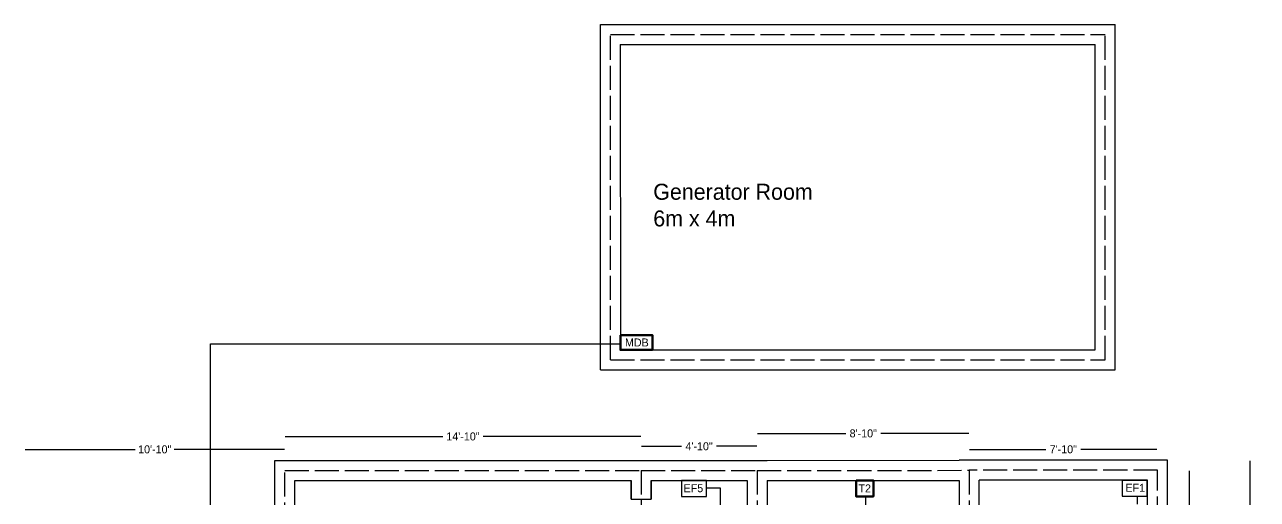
# Model space of a CAD drawing. Header units: inches. Extents: x 258 to 2310, y 251 to 1039.
# Drawn here: x 287 to 903, y 704 to 941 of the extents above; entities that cross this region are included whole.
import ezdxf

# ---------------------------------------------------------------- set-up
doc = ezdxf.new("R2010")
doc.units = ezdxf.units.IN
doc.header["$MEASUREMENT"] = 0
doc.linetypes.add('ACAD_ISO02W100', pattern=[15, 12, -3])
doc.dimstyles.get("Standard").update_dxf_attribs({"dimtxt": 4, "dimasz": 0.18, "dimexe": 0.18, "dimexo": 0.0625, "dimgap": 0.09, "dimtad": 0, "dimtih": 1, "dimtoh": 1, "dimdec": 0, "dimzin": 0, "dimdsep": 46, "dimlunit": 3, "dimtxsty": 'Standard', "dimcen": 0.09, "dimse1": 1, "dimse2": 1, "dimadec": 0, "dimazin": 0, "dimtfac": 1, "dimtdec": 0, "dimtofl": 0, "dimtmove": 0, "dimatfit": 3, "dimfxl": 1, "dimtolj": 1, "dimtzin": 0, "dimarcsym": 0})

# ---------------------------------------------------------------- blocks, each defined once
blk = doc.blocks.new('*D34')
at = {"color": 0, "lineweight": -2}
for p, q in [((868.82, 718.34), (868.82, 685.61)), ((868.82, 648.7), (868.82, 681.43))]:
    blk.add_line(p, q, dxfattribs=at)
at = {"color": 0}
for points in [[(868.79, 718.34), (868.85, 718.34), (868.82, 718.52)], [(868.79, 648.7), (868.85, 648.7), (868.82, 648.52)]]:
    blk.add_solid(points, dxfattribs=at)
at = {"layer": 'Defpoints', "color": 0}
for p in [(852.88, 718.52), (852.88, 648.52), (868.82, 648.52)]:
    blk.add_point(p, dxfattribs=at)
at = {"color": 0, "insert": (868.82, 683.52), "char_height": 4, "attachment_point": 5}
blk.add_mtext('\\A1;5\'-10"', dxfattribs=at)
blk = doc.blocks.new('*D49')
at = {"color": 0, "lineweight": -2}
for p, q in [((759.06, 729.01), (797.12, 729.01)), ((852.7, 729.01), (814.64, 729.01))]:
    blk.add_line(p, q, dxfattribs=at)
at = {"color": 0}
for points in [[(759.06, 729.04), (759.06, 728.98), (758.88, 729.01)], [(852.7, 729.04), (852.7, 728.98), (852.88, 729.01)]]:
    blk.add_solid(points, dxfattribs=at)
at = {"layer": 'Defpoints', "color": 0}
for p in [(852.88, 729.01), (758.88, 718.52), (852.88, 718.52)]:
    blk.add_point(p, dxfattribs=at)
at = {"color": 0, "insert": (805.88, 729.01), "char_height": 4, "attachment_point": 5}
blk.add_mtext('\\A1;7\'-10"', dxfattribs=at)
blk = doc.blocks.new('*D50')
at = {"color": 0, "lineweight": -2}
for p, q in [((653.14, 736.96), (697.16, 736.96)), ((758.7, 736.96), (714.68, 736.96))]:
    blk.add_line(p, q, dxfattribs=at)
at = {"color": 0}
for points in [[(653.14, 736.99), (653.14, 736.93), (652.96, 736.96)], [(758.7, 736.99), (758.7, 736.93), (758.88, 736.96)]]:
    blk.add_solid(points, dxfattribs=at)
at = {"layer": 'Defpoints', "color": 0}
for p in [(652.96, 736.96), (652.96, 718.48), (758.88, 718.52)]:
    blk.add_point(p, dxfattribs=at)
at = {"color": 0, "insert": (705.92, 736.96), "char_height": 4, "attachment_point": 5}
blk.add_mtext('\\A1;8\'-10"', dxfattribs=at)
blk = doc.blocks.new('*D51')
at = {"color": 0, "lineweight": -2}
for p, q in [((595.06, 730.52), (615.12, 730.52)), ((652.7, 730.52), (632.64, 730.52))]:
    blk.add_line(p, q, dxfattribs=at)
at = {"color": 0}
for points in [[(595.06, 730.55), (595.06, 730.49), (594.88, 730.52)], [(652.7, 730.55), (652.7, 730.49), (652.88, 730.52)]]:
    blk.add_solid(points, dxfattribs=at)
at = {"layer": 'Defpoints', "color": 0}
for p in [(652.88, 730.52), (594.88, 718.48), (652.88, 718.48)]:
    blk.add_point(p, dxfattribs=at)
at = {"color": 0, "insert": (623.88, 730.52), "char_height": 4, "attachment_point": 5}
blk.add_mtext('\\A1;4\'-10"', dxfattribs=at)
blk = doc.blocks.new('*D52')
at = {"color": 0, "lineweight": -2}
for p, q in [((417.06, 735.43), (495.79, 735.43)), ((594.7, 735.43), (515.97, 735.43))]:
    blk.add_line(p, q, dxfattribs=at)
at = {"color": 0}
for points in [[(417.06, 735.46), (417.06, 735.4), (416.88, 735.43)], [(594.7, 735.46), (594.7, 735.4), (594.88, 735.43)]]:
    blk.add_solid(points, dxfattribs=at)
at = {"layer": 'Defpoints', "color": 0}
for p in [(416.88, 735.43), (416.88, 718.48), (594.88, 718.48)]:
    blk.add_point(p, dxfattribs=at)
at = {"color": 0, "insert": (505.88, 735.43), "char_height": 4, "attachment_point": 5}
blk.add_mtext('\\A1;14\'-10"', dxfattribs=at)
blk = doc.blocks.new('*D56')
at = {"color": 0, "lineweight": -2}
for p, q in [((287.04, 728.98), (342.1, 728.98)), ((416.68, 728.98), (361.62, 728.98))]:
    blk.add_line(p, q, dxfattribs=at)
at = {"color": 0}
for points in [[(287.04, 729.01), (287.04, 728.95), (286.86, 728.98)], [(416.68, 729.01), (416.68, 728.95), (416.86, 728.98)]]:
    blk.add_solid(points, dxfattribs=at)
at = {"layer": 'Defpoints', "color": 0}
for p in [(416.86, 728.98), (286.86, 636.48), (416.86, 636.48)]:
    blk.add_point(p, dxfattribs=at)
at = {"color": 0, "insert": (351.86, 728.98), "char_height": 4, "attachment_point": 5}
blk.add_mtext('\\A1;10\'-10"', dxfattribs=at)
blk = doc.blocks.new('*D67')
at = {"color": 0, "lineweight": -2}
for p, q in [((899.06, 723.3), (899.06, 509.59)), ((899.06, 291.7), (899.06, 505.41))]:
    blk.add_line(p, q, dxfattribs=at)
at = {"color": 0}
for points in [[(899.03, 723.3), (899.09, 723.3), (899.06, 723.48)], [(899.03, 291.7), (899.09, 291.7), (899.06, 291.52)]]:
    blk.add_solid(points, dxfattribs=at)
at = {"layer": 'Defpoints', "color": 0}
for p in [(411.88, 723.48), (899.06, 723.48), (411.88, 291.52)]:
    blk.add_point(p, dxfattribs=at)
at = {"color": 0, "insert": (899.06, 507.5), "char_height": 4, "attachment_point": 5}
blk.add_mtext("\\A1;36'", dxfattribs=at)
blk = doc.blocks.new('*D68')
at = {"color": 0, "lineweight": -2}
for p, q in [((412.06, 253.81), (625.12, 253.81)), ((857.7, 253.81), (644.64, 253.81))]:
    blk.add_line(p, q, dxfattribs=at)
at = {"color": 0}
for points in [[(412.06, 253.84), (412.06, 253.78), (411.88, 253.81)], [(857.7, 253.84), (857.7, 253.78), (857.88, 253.81)]]:
    blk.add_solid(points, dxfattribs=at)
at = {"layer": 'Defpoints', "color": 0}
for p in [(411.88, 723.48), (857.88, 723.52), (857.88, 253.81)]:
    blk.add_point(p, dxfattribs=at)
at = {"color": 0, "insert": (634.88, 253.81), "char_height": 4, "attachment_point": 5}
blk.add_mtext('\\A1;37\'-2"', dxfattribs=at)
blk = doc.blocks.new('*D75')
at = {"color": 0, "lineweight": -2}
for p, q in [((594.88, 703.85), (594.88, 698.87)), ((594.88, 689.72), (594.88, 694.69))]:
    blk.add_line(p, q, dxfattribs=at)
at = {"color": 0}
for points in [[(594.85, 703.85), (594.91, 703.85), (594.88, 704.03)], [(594.85, 689.72), (594.91, 689.72), (594.88, 689.54)]]:
    blk.add_solid(points, dxfattribs=at)
at = {"layer": 'Defpoints', "color": 0}
for p in [(594.88, 704.03), (594.88, 689.54), (594.88, 689.54)]:
    blk.add_point(p, dxfattribs=at)
at = {"color": 0, "insert": (594.88, 696.78), "char_height": 4, "attachment_point": 5}
blk.add_mtext('\\A1;1\'-2"', dxfattribs=at)

msp = doc.modelspace()

# ---------------------------------------------------------------- linework, layer by layer
for p, q in [((574.54, 941.29), (831.88, 941.29)), ((574.54, 768.7), (574.54, 941.29)), ((831.88, 768.7), (831.88, 941.29)), ((584.48, 931.29), (821.88, 931.29)), ((584.48, 931.29), (584.55, 778.7)), ((821.88, 778.7), (821.88, 931.29)), ((586.8, 778.7), (821.88, 778.7)), ((586.8, 778.7), (821.88, 778.7)), ((574.54, 768.7), (831.88, 768.7)), ((599.88, 704.03), (599.88, 713.48)), ((657.88, 713.48), (657.88, 653.52)), ((589.88, 704.03), (599.88, 704.03))]:
    msp.add_line(p, q)
at = {"color": 103, "linetype": 'ACAD_ISO02W100', "true_color": 0x44da7b}
for p, q in [((579.54, 936.29), (826.88, 936.29)), ((579.54, 773.7), (579.54, 936.29)), ((826.88, 773.7), (826.88, 936.29)), ((579.54, 773.7), (826.88, 773.7)), ((416.88, 540.48), (416.88, 718.48)), ((416.88, 718.48), (594.88, 718.48)), ((594.88, 718.48), (594.88, 704.03)), ((652.88, 718.48), (652.88, 612.48)), ((652.96, 718.48), (758.88, 718.52)), ((852.88, 718.52), (758.88, 718.52)), ((758.88, 718.52), (758.88, 648.52)), ((852.88, 648.52), (852.88, 718.52))]:
    msp.add_line(p, q, dxfattribs=at)
at = {"color": 2}
for p, q in [((379.73, 631.56), (379.73, 781.82)), ((379.73, 781.82), (584.55, 781.82))]:
    msp.add_line(p, q, dxfattribs=at)
at = {"color": 254, "true_color": 0xcccccc}
for p, q in [((657.48, 723.48), (753.88, 723.52)), ((421.86, 545.48), (421.88, 713.48)), ((421.88, 713.48), (589.88, 713.48)), ((589.88, 713.48), (589.88, 704.03)), ((599.88, 713.48), (647.88, 713.48)), ((647.88, 713.48), (647.88, 669.61)), ((657.96, 713.48), (753.88, 713.48)), ((753.88, 713.48), (753.88, 653.52)), ((847.88, 713.52), (763.88, 713.52)), ((763.88, 653.52), (763.88, 713.52)), ((847.88, 653.52), (847.88, 713.52))]:
    msp.add_line(p, q, dxfattribs=at)
at = {"color": 3, "linetype": 'ACAD_ISO02W100'}
msp.add_line((594.88, 718.48), (652.88, 718.48), dxfattribs=at)
at = {"color": 1}
for p, q in [((627.58, 709.85), (634.45, 709.85)), ((634.45, 709.85), (634.45, 614.79)), ((707.19, 634.78), (707.19, 705.48)), ((842.95, 701.67), (842.95, 705.46))]:
    msp.add_line(p, q, dxfattribs=at)
at = {"lineweight": 100}
for points in [[(584.55, 786.09), (600.58, 786.09), (600.58, 778.7), (584.55, 778.7)], [(702.33, 713.44), (711, 713.44), (711, 705.44), (702.33, 705.44)]]:
    msp.add_lwpolyline(points, close=True, dxfattribs=at)
at = {"color": 254, "true_color": 0xcccccc}
for points in [[(411.88, 641.48), (411.88, 723.48), (599.88, 723.48)], [(589.88, 723.48), (657.88, 723.48)], [(857.88, 643.52), (857.88, 643.52), (857.88, 723.52), (753.88, 723.52)], [(599.88, 713.48), (599.88, 704.03)]]:
    msp.add_lwpolyline(points, dxfattribs=at)
msp.add_lwpolyline([(589.88, 704.03), (589.88, 713.48)])
for points in [[(615.06, 705.52), (627.53, 705.52), (627.53, 713.37), (615.06, 713.37)], [(835.34, 705.6), (847.82, 705.6), (847.82, 713.45), (835.34, 713.45)]]:
    msp.add_lwpolyline(points, close=True)

# ---------------------------------------------------------------- texts
at = {"attachment_point": 1}
for s, insert, char_height, width in [('{\\C4;Generator Room\\P6m x 4m}', (600.99, 861.76), 8, 183.3804), ('EF5', (616.14, 711.58), 4, 10.9245)]:
    msp.add_mtext(s, dxfattribs=dict(at, insert=insert, char_height=char_height, width=width))
at = {"lineweight": 100, "char_height": 4, "width": 0.456, "attachment_point": 1}
for s, insert in [('MDB', (586.84, 784.42)), ('T2', (703.53, 711.5)), ('EF1', (836.93, 711.78))]:
    msp.add_mtext(s, dxfattribs=dict(at, insert=insert))

# ---------------------------------------------------------------- dimensions: what is measured, and where the dimension line sits
at = {"color": 241}
for base, p1, p2, picture, middle in [((652.96, 736.96), (758.88, 718.52), (652.96, 718.48), '*D50', (705.92, 736.96)), ((416.88, 735.43), (594.88, 718.48), (416.88, 718.48), '*D52', (505.88, 735.43)), ((652.88, 730.52), (594.88, 718.48), (652.88, 718.48), '*D51', (623.88, 730.52)), ((416.86, 728.98), (286.86, 636.48), (416.86, 636.48), '*D56', (351.86, 728.98)), ((852.88, 729.01), (758.88, 718.52), (852.88, 718.52), '*D49', (805.88, 729.01)), ((857.88, 253.81), (411.88, 723.48), (857.88, 723.52), '*D68', (634.88, 253.81))]:
    dim = msp.add_linear_dim(base=base, p1=p1, p2=p2, dimstyle='Standard', dxfattribs=at)
    dim.commit()
    dim.dimension.update_dxf_attribs({"geometry": picture, "text_midpoint": middle})
for base, p1, p2, picture, middle in [((899.06, 723.48), (411.88, 291.52), (411.88, 723.48), '*D67', (899.06, 507.5)), ((868.82, 648.52), (852.88, 718.52), (852.88, 648.52), '*D34', (868.82, 683.52))]:
    dim = msp.add_linear_dim(base=base, p1=p1, p2=p2, angle=90, dimstyle='Standard', dxfattribs=at)
    dim.commit()
    dim.dimension.update_dxf_attribs({"geometry": picture, "text_midpoint": middle})
dim = msp.add_linear_dim(base=(594.88, 689.54), p1=(594.88, 704.03), p2=(594.88, 689.54), angle=90, dimstyle='Standard')
dim.commit()
dim.dimension.update_dxf_attribs({"geometry": '*D75', "text_midpoint": (594.88, 696.78)})

doc.saveas('drawing.dxf')
